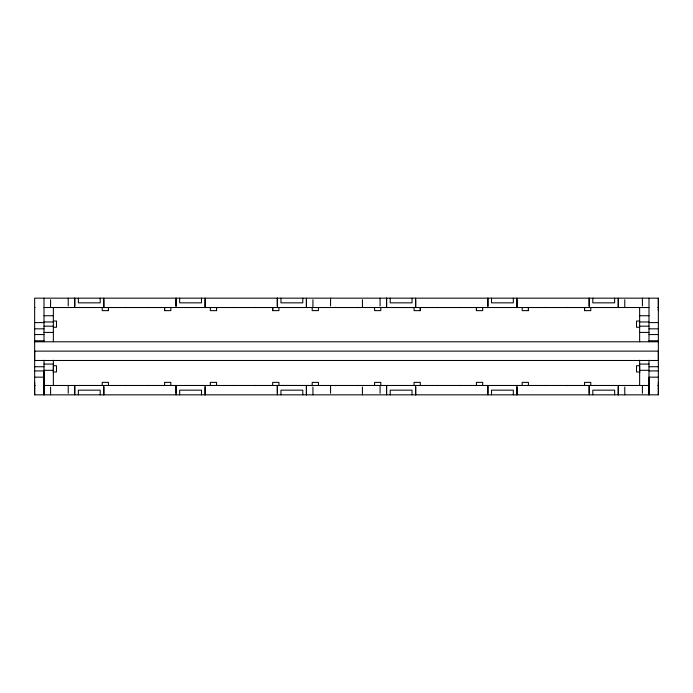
<?xml version="1.0" encoding="UTF-8"?>
<svg xmlns="http://www.w3.org/2000/svg" width="693" height="693" viewBox="0 0 693 693"><rect width="100%" height="100%" fill="white"/><g stroke="black" fill="none" stroke-linecap="round" stroke-linejoin="round"><path stroke-width="1.04" d="M658.35 382.363L658.35 394.837L34.65 394.837L34.65 382.363M53.361 373.007L53.361 365.731L56.48 365.731L56.48 371.968L53.361 371.968M108.454 310.637L108.454 307.519L108.454 310.637L102.218 310.637L102.218 307.519M164.588 310.637L164.588 307.519L164.588 310.637L170.824 310.637L170.824 307.519M216.562 310.637L216.562 307.519L216.562 310.637L210.326 310.637L210.326 307.519M272.695 310.637L272.695 307.519L272.695 310.637L278.933 310.637L278.933 307.519M420.304 310.637L420.304 307.519L420.304 310.637L414.067 310.637L414.067 307.519L380.803 307.493L380.803 310.611L374.566 310.611L374.566 307.493M476.438 310.637L476.438 307.519L476.438 310.637L482.675 310.637L482.675 307.519M528.413 310.637L528.413 307.519L528.413 310.637L522.175 310.637L522.175 307.519M584.545 310.637L584.545 307.519L584.545 310.637L590.783 310.637L590.783 307.519M639.639 373.007L639.639 365.731L636.52 365.731L636.52 371.968L639.639 371.968M658.35 310.637L658.35 298.163L34.65 298.163L34.65 394.837M356.895 307.493L357.319 307.458A2.339 2.339 0 0 0 357.753 307.337M126.126 385.481L125.702 385.516A2.356 2.356 0 0 0 125.268 385.646M234.234 385.481L233.81 385.516A2.356 2.356 0 0 0 233.376 385.646M336.105 385.507L335.681 385.542A2.339 2.339 0 0 0 335.247 385.672M437.976 385.481L437.552 385.516A2.356 2.356 0 0 0 437.118 385.646M546.084 385.481L545.66 385.516A2.356 2.356 0 0 0 545.226 385.646M34.65 307.519L35.1 307.519M44.005 307.519L648.995 307.519M657.9 307.519L658.35 307.519M44.005 315.739L53.361 315.739M639.639 315.739L648.995 315.739M53.361 321.032L56.48 321.032L56.48 327.269L53.361 327.269M639.639 321.032L636.52 321.032L636.52 327.269L639.639 327.269M44.005 321.976L53.361 321.976M639.639 321.976L648.995 321.976M34.65 322.591L44.005 322.591M648.995 322.591L658.35 322.591M44.005 326.186L53.361 326.186M639.639 326.186L648.995 326.186M34.65 328.829L44.005 328.829M648.995 328.829L658.35 328.829M44.005 332.423L53.361 332.423M639.639 332.423L648.995 332.423M34.65 334.546L44.005 334.546M648.995 334.546L658.35 334.546M34.65 340.783L44.005 340.783M648.995 340.783L658.35 340.783M34.65 341.779L658.35 341.779M44.005 364.076L53.361 364.076M639.639 364.076L648.995 364.076M34.65 366.727L44.005 366.727M648.995 366.727L658.35 366.727M53.361 370.313L44.005 370.313L44.005 394.837L44.005 360.265M639.639 370.313L648.995 370.313L648.995 394.837L648.995 377.165L658.35 377.165M34.65 370.928L44.005 370.928M658.35 370.928L648.995 370.928L648.995 360.265M34.65 377.165L44.005 377.165M34.65 385.516L35.1 385.481M44.005 385.481L648.995 385.481M657.9 385.481L658.35 385.516M546.084 307.519L545.66 307.484A2.339 2.339 0 0 1 545.226 307.354M437.976 307.519L437.552 307.484A2.339 2.339 0 0 1 437.118 307.354M234.234 307.519L233.81 307.484A2.339 2.339 0 0 1 233.376 307.354M126.126 307.519L125.702 307.484A2.339 2.339 0 0 1 125.268 307.354M566.874 385.481L567.298 385.516A2.356 2.356 0 0 1 567.732 385.646M458.766 385.481L459.19 385.516A2.356 2.356 0 0 1 459.624 385.646M356.895 385.507L357.319 385.542A2.339 2.339 0 0 1 357.753 385.663M255.024 385.481L255.448 385.516A2.356 2.356 0 0 1 255.882 385.646M146.916 385.481L147.34 385.516A2.356 2.356 0 0 1 147.774 385.646M336.105 307.493L335.681 307.458A2.33 2.33 0 0 1 335.247 307.328M658.35 298.163L658.35 394.837M648.995 298.163L648.995 341.753M642.42 298.163L642.42 305.959M642.42 385.481L642.42 393.277M639.639 307.519L639.639 341.779M639.639 360.265L639.639 385.481M624.774 299.722L624.774 307.519M624.774 387.041L624.774 394.837M618.329 299.722L618.329 307.519M618.329 387.041L618.329 394.837M618.199 298.163L618.199 307.519M618.199 385.481L618.199 394.837M614.639 298.163L614.639 302.841L592.81 302.841L592.81 298.163M614.639 394.837L614.639 390.159L592.81 390.159L592.81 394.837M590.783 385.481L590.783 382.363L584.545 382.363L584.545 385.481M589.249 298.163L589.249 307.519M589.249 385.481L589.249 394.837M589.119 298.163L589.119 305.959M589.119 385.481L589.119 393.277M528.413 385.481L528.413 382.363L522.175 382.363L522.175 385.481M517.03 299.722L517.03 307.519M517.03 387.041L517.03 394.837M516.9 298.163L516.9 307.519M516.9 385.481L516.9 394.837M513.34 298.163L513.34 302.841L491.51 302.841L491.51 298.163M513.34 394.837L513.34 390.159L491.51 390.159L491.51 394.837M487.95 298.163L487.95 307.519M487.95 385.481L487.95 394.837M487.82 298.163L487.82 305.959M487.82 385.481L487.82 393.277M482.675 385.481L482.675 382.363L476.438 382.363L476.438 385.481M420.304 385.481L420.304 382.363L414.067 382.363L414.067 385.481M415.731 299.722L415.731 307.519M415.731 387.041L415.731 394.837M415.601 298.163L415.601 307.519M415.601 385.481L415.601 394.837M412.04 298.163L412.04 302.841L390.211 302.841L390.211 298.163M412.04 394.837L412.04 390.159L390.211 390.159L390.211 394.837M386.651 298.163L386.651 307.519M386.651 385.481L386.651 394.837M386.521 298.163L386.521 305.959M386.521 385.481L386.521 393.277M380.803 385.507L380.803 382.389L374.566 382.389L374.566 385.507M380.076 298.163L380.076 305.959M380.076 385.481L380.076 393.277M362.43 299.722L362.43 307.519M362.43 387.041L362.43 394.837M330.57 298.163L330.57 305.959M330.57 385.481L330.57 393.277M318.433 307.493L318.433 310.611L312.196 310.611L312.196 307.493M318.433 385.507L318.433 382.389L312.196 382.389L312.196 385.507L278.933 385.481L278.933 382.363L272.695 382.363L272.695 385.481M312.924 299.722L312.924 307.519M312.924 387.041L312.924 394.837M306.479 299.722L306.479 307.519M306.479 387.041L306.479 394.837M306.349 298.163L306.349 307.519M306.349 385.481L306.349 394.837M302.789 298.163L302.789 302.841L280.96 302.841L280.96 298.163M302.789 394.837L302.789 390.159L280.96 390.159L280.96 394.837M277.399 298.163L277.399 307.519M277.399 385.481L277.399 394.837M277.269 298.163L277.269 305.959M277.269 385.481L277.269 393.277M216.562 385.481L216.562 382.363L210.326 382.363L210.326 385.481M205.18 299.722L205.18 307.519M205.18 387.041L205.18 394.837M205.05 298.163L205.05 307.519M205.05 385.481L205.05 394.837M201.49 298.163L201.49 302.841L179.66 302.841L179.66 298.163M201.49 394.837L201.49 390.159L179.66 390.159L179.66 394.837M176.1 298.163L176.1 307.519M176.1 385.481L176.1 394.837M175.97 298.163L175.97 305.959M175.97 385.481L175.97 393.277M170.824 385.481L170.824 382.363L164.588 382.363L164.588 385.481M108.454 385.481L108.454 382.363L102.218 382.363L102.218 385.481M103.881 299.722L103.881 307.519M103.881 387.041L103.881 394.837M103.751 298.163L103.751 307.519M103.751 385.481L103.751 394.837M100.19 298.163L100.19 302.841L78.361 302.841L78.361 298.163M100.19 394.837L100.19 390.159L78.361 390.159L78.361 394.837M74.801 298.163L74.801 307.519M74.801 385.481L74.801 394.837M74.671 298.163L74.671 305.959M74.671 385.481L74.671 393.277M68.226 298.163L68.226 305.959M68.226 385.481L68.226 393.277M53.361 307.519L53.361 341.779M53.361 360.265L53.361 385.481M50.58 299.722L50.58 307.519M50.58 387.041L50.58 394.837M44.005 298.163L44.005 341.753M147.774 307.354A2.339 2.339 0 0 1 146.916 307.519M255.882 307.354A2.339 2.339 0 0 1 255.024 307.519M459.624 307.354A2.339 2.339 0 0 1 458.766 307.519M567.732 307.354A2.339 2.339 0 0 1 566.874 307.519M34.65 351.134L34.65 360.49L658.35 360.49L658.35 351.134L34.65 351.134"/></g></svg>
